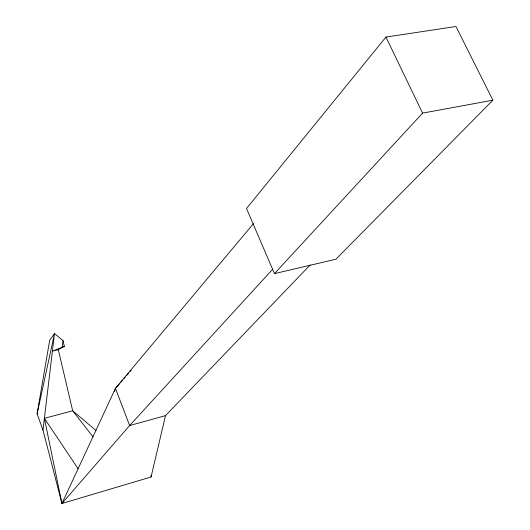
<?xml version="1.0" encoding="UTF-8"?>
<svg xmlns="http://www.w3.org/2000/svg" width="530" height="530" viewBox="0 0 530 530"><rect width="100%" height="100%" fill="white"/><g stroke="black" fill="none" stroke-linecap="round" stroke-linejoin="round"><path stroke-width="0.79" d="M64.349 346.328L52.404 351.138L58.307 349.707L64.349 346.328L63.037 340.697L54.504 333.562L49.668 340.306L37.113 413.811L42.976 430.062L61.937 503.5L151.063 477.007L151.063 475.364M42.976 430.062L54.504 333.562L37.113 413.811M62.295 346.825L63.037 340.697M151.063 477.007L165.499 415.639L310.222 264.907M114.361 391.465L115.454 388.364L253.439 223.647M119.793 383.375L115.454 388.364L61.937 503.5L44.381 418.322L72.689 410.803L96.076 430.559M385.946 37.074L246.523 208.502L274.447 273.626L335.907 259.236L492.887 100.197L455.972 26.5L385.946 37.074L422.595 113.109L274.447 273.626M62.99 502.268L61.937 503.5L129.625 425.557L272.831 269.068M120.873 382.13L122.496 380.262M124.126 378.393L125.206 377.148M126.836 375.28L128.459 373.411M130.089 371.543L131.168 370.298M165.499 415.639L129.625 425.557L115.454 388.364M422.595 113.109L492.887 100.197M93.008 436.773L72.689 410.803L58.307 349.707M44.381 418.322L78.096 468.758"/></g></svg>
